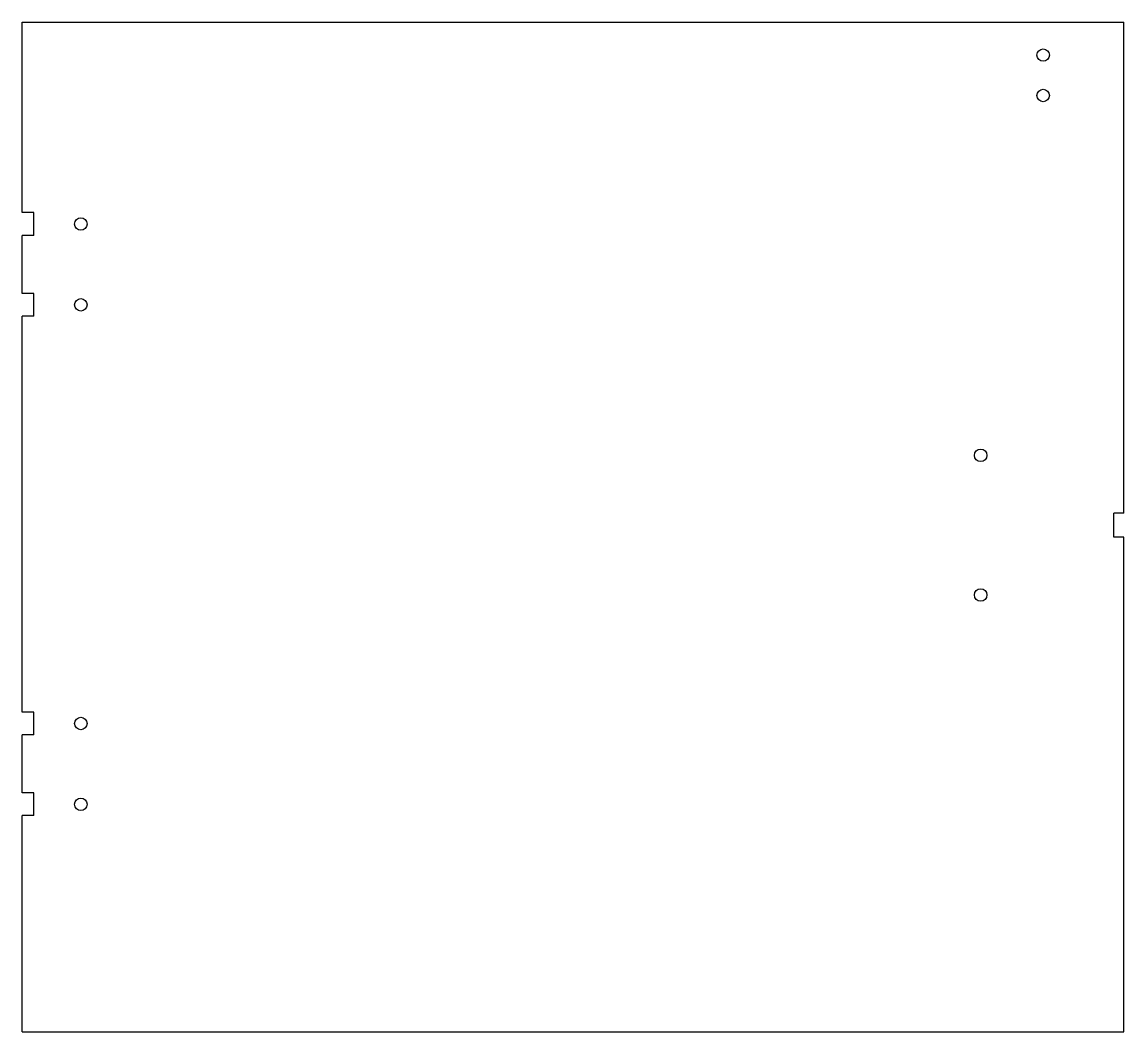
# Model space of a CAD drawing. Header units: millimetres. Extents: x -150 to 150, y 13 to 288.
import ezdxf

# ---------------------------------------------------------------- set-up
doc = ezdxf.new("R2010")
doc.units = ezdxf.units.MM

msp = doc.modelspace()

# ---------------------------------------------------------------- linework, layer by layer
for p, q in [((-150, 288), (150, 288)), ((-150, 236.1), (-150, 288)), ((150, 154.3), (150, 288)), ((-146.8, 236.1), (-150, 236.1)), ((-146.8, 229.9), (-146.8, 236.1)), ((-146.8, 229.9), (-150, 229.9)), ((-150, 214.1), (-150, 229.9)), ((-146.8, 214.1), (-150, 214.1)), ((-146.8, 207.9), (-146.8, 214.1)), ((-146.8, 207.9), (-150, 207.9)), ((-150, 100.1), (-150, 207.9)), ((147.2, 147.7), (147.2, 154.3)), ((150, 154.3), (147.2, 154.3)), ((150, 147.7), (147.2, 147.7)), ((150, 13), (150, 147.7)), ((-146.8, 100.1), (-150, 100.1)), ((-146.8, 93.9), (-146.8, 100.1)), ((-146.8, 93.9), (-150, 93.9)), ((-150, 78.1), (-150, 93.9)), ((-146.8, 78.1), (-150, 78.1)), ((-146.8, 71.9), (-146.8, 78.1)), ((-150, 13), (-150, 71.9)), ((-146.8, 71.9), (-150, 71.9)), ((-150, 13), (150, 13))]:
    msp.add_line(p, q)
for centre in [(128, 279), (128, 268), (-134, 233), (-134, 211), (111, 170), (111, 132), (-134, 97), (-134, 75)]:
    msp.add_circle(centre, 1.7)

doc.saveas('drawing.dxf')
